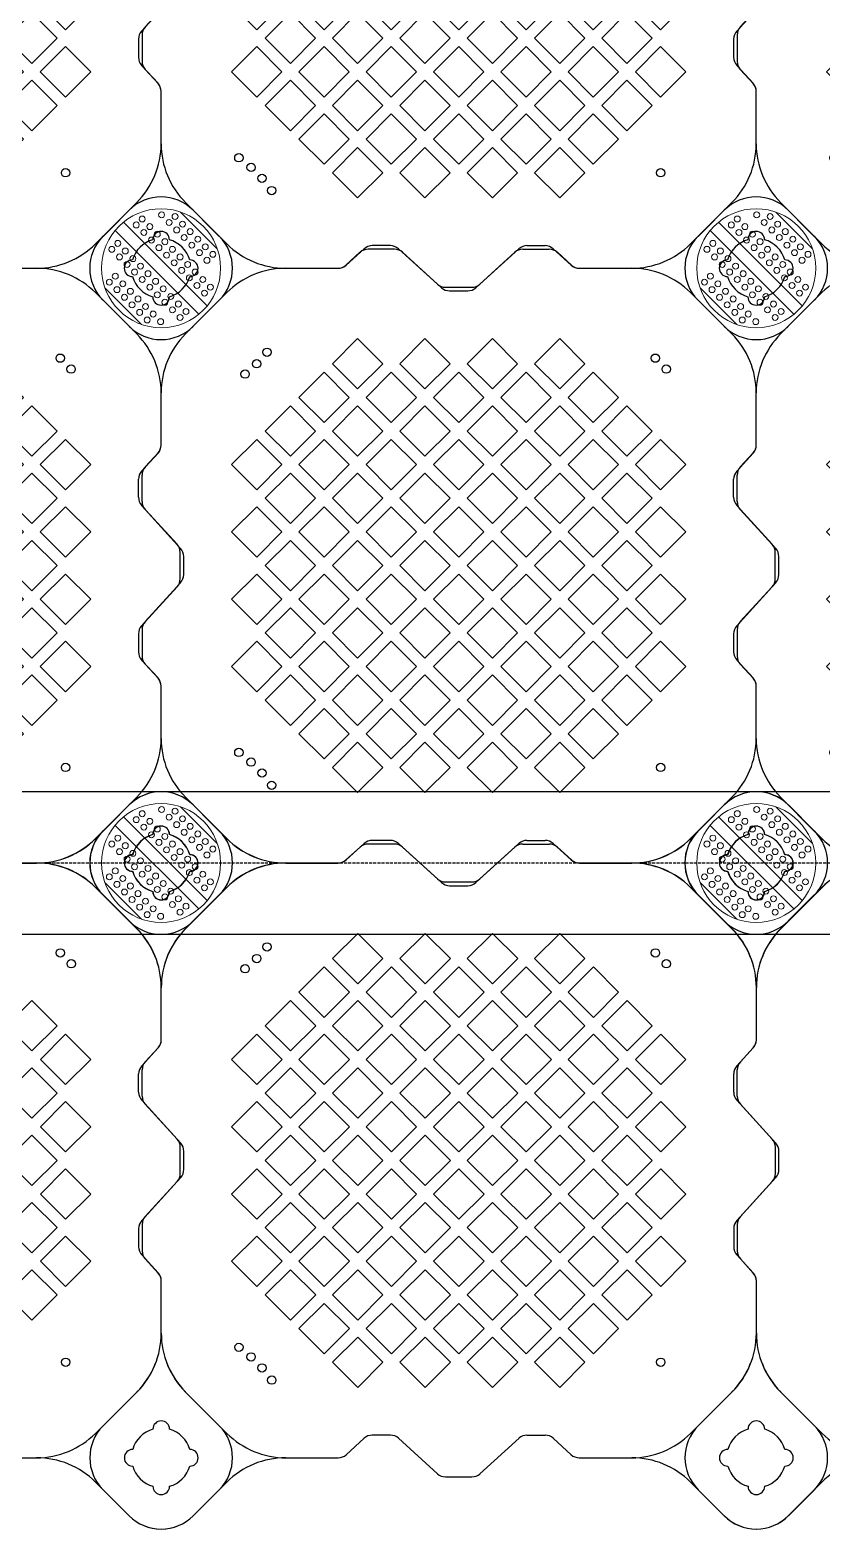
# Model space of a CAD drawing. Header units: millimetres. Extents: x -1612139 to -1260738, y 1141106 to 1536160.
# Drawn here: x -1424750 to -1424085, y 1157087 to 1158347 of the extents above; entities that cross this region are included whole.
import ezdxf

# ---------------------------------------------------------------- set-up
doc = ezdxf.new("R2010")
doc.units = ezdxf.units.MM
doc.header["$LTSCALE"] = 10
doc.linetypes.add('-6_350_HOLE$0$DASH', pattern=[0.35, 0.25, -0.1])
doc.layers.get('0').update_dxf_attribs({"linetype": 'CONTINUOUS'})
doc.layers.add('2维浮筒', color=150, linetype='CONTINUOUS', lineweight=9)
doc.layers.add('苗木图例', color=116, linetype='CONTINUOUS', lineweight=15)
doc.layers.add('面板', color=253, linetype='CONTINUOUS')

# ---------------------------------------------------------------- blocks, each defined once
blk = doc.blocks.new('旗华浮筒')
at = {"layer": '面板'}
for p, q in [((-548.8, 526.9), (-526.9, 548.8)), ((-473.2, 548.8), (-444.8, 520.5)), ((-26.8, 548.8), (-55.2, 520.5)), ((26.9, 548.8), (48.8, 526.9)), ((-332.9, 513.4), (-344.7, 502.6)), ((-303.9, 516), (-326.1, 516)), ((-297.1, 513.4), (-264.4, 483.6)), ((-202.9, 513.4), (-235.6, 483.6)), ((-196.1, 516), (-173.9, 516)), ((-167.1, 513.4), (-155.3, 502.6)), ((-395.4, 500), (-351.5, 500)), ((-148.5, 500), (-104.7, 500)), ((-479.5, 444.8), (-444.8, 479.5)), ((-257.6, 481), (-242.4, 481)), ((-20.5, 444.8), (-55.2, 479.5)), ((-548.8, 473.2), (-520.5, 444.8)), ((48.8, 473.2), (20.5, 444.8)), ((-500, 351.5), (-500, 395.4)), ((0, 351.3), (0, 395.4)), ((-513.4, 332.9), (-502.6, 344.7)), ((-16.4, 329.4), (-2.6, 344.5)), ((-516, 303.9), (-516, 326.1)), ((-19, 307.4), (-19, 322.6)), ((-513.4, 297.1), (-483.6, 264.4)), ((-16.4, 300.6), (13.4, 267.9)), ((-481, 242.4), (-481, 257.6)), ((16, 238.9), (16, 261.1)), ((-513.4, 202.9), (-483.6, 235.6)), ((-16.4, 199.4), (13.4, 232.1)), ((-516, 196.1), (-516, 173.9)), ((-19, 192.6), (-19, 177.4)), ((-513.4, 167.1), (-502.6, 155.3)), ((-16.4, 170.6), (-2.6, 155.5)), ((-500, 104.7), (-500, 148.5)), ((0, 104.7), (0, 148.7)), ((-548.8, 26.8), (-520.5, 55.2)), ((-444.8, 20.5), (-479.5, 55.2)), ((-55.2, 20.5), (-20.5, 55.2)), ((48.8, 26.8), (20.5, 55.2)), ((-329.4, 16.4), (-344.5, 2.6)), ((-307.4, 19), (-322.6, 19)), ((-300.6, 16.4), (-267.9, -13.4)), ((-199.4, 16.4), (-232.1, -13.4)), ((-192.6, 19), (-177.4, 19)), ((-170.6, 16.4), (-155.5, 2.6)), ((-395.4, 0), (-351.3, 0)), ((-148.7, 0), (-104.7, 0)), ((-473.2, -48.8), (-444.8, -20.5)), ((-261.1, -16), (-238.9, -16)), ((-26.8, -48.8), (-55.2, -20.5)), ((-526.9, -48.8), (-548.8, -26.9)), ((48.8, -26.9), (26.9, -48.8))]:
    blk.add_line(p, q, dxfattribs=at)
for points in [[(-334.9, 398.5), (-313.6, 419.7), (-334.9, 440.9), (-356.1, 419.7)], [(-278.3, 398.5), (-257.1, 419.7), (-278.3, 440.9), (-299.5, 419.7)], [(-221.7, 398.5), (-200.5, 419.7), (-221.7, 440.9), (-242.9, 419.7)], [(-165.1, 398.5), (-143.9, 419.7), (-165.1, 440.9), (-186.4, 419.7)], [(-363.1, 370.2), (-341.9, 391.4), (-363.1, 412.6), (-384.4, 391.4)], [(-306.6, 370.2), (-285.4, 391.4), (-306.6, 412.6), (-327.8, 391.4)], [(-250, 370.2), (-228.8, 391.4), (-250, 412.6), (-271.2, 391.4)], [(-193.4, 370.2), (-172.2, 391.4), (-193.4, 412.6), (-214.6, 391.4)], [(-136.9, 370.2), (-115.6, 391.4), (-136.9, 412.6), (-158.1, 391.4)], [(-391.4, 341.9), (-370.2, 363.1), (-391.4, 384.4), (-412.6, 363.1)], [(-334.9, 341.9), (-313.6, 363.1), (-334.9, 384.4), (-356.1, 363.1)], [(-278.3, 341.9), (-257.1, 363.1), (-278.3, 384.4), (-299.5, 363.1)], [(-221.7, 341.9), (-200.5, 363.1), (-221.7, 384.4), (-242.9, 363.1)], [(-165.1, 341.9), (-143.9, 363.1), (-165.1, 384.4), (-186.4, 363.1)], [(-108.6, 341.9), (-87.4, 363.1), (-108.6, 384.4), (-129.8, 363.1)], [(-419.7, 313.6), (-398.5, 334.9), (-419.7, 356.1), (-440.9, 334.9)], [(-363.1, 313.6), (-341.9, 334.9), (-363.1, 356.1), (-384.4, 334.9)], [(-306.6, 313.6), (-285.4, 334.9), (-306.6, 356.1), (-327.8, 334.9)], [(-250, 313.6), (-228.8, 334.9), (-250, 356.1), (-271.2, 334.9)], [(-193.4, 313.6), (-172.2, 334.9), (-193.4, 356.1), (-214.6, 334.9)], [(-136.9, 313.6), (-115.6, 334.9), (-136.9, 356.1), (-158.1, 334.9)], [(-80.3, 313.6), (-59.1, 334.9), (-80.3, 356.1), (-101.5, 334.9)], [(-391.4, 285.4), (-370.2, 306.6), (-391.4, 327.8), (-412.6, 306.6)], [(-334.9, 285.4), (-313.6, 306.6), (-334.9, 327.8), (-356.1, 306.6)], [(-278.3, 285.4), (-257.1, 306.6), (-278.3, 327.8), (-299.5, 306.6)], [(-221.7, 285.4), (-200.5, 306.6), (-221.7, 327.8), (-242.9, 306.6)], [(-165.1, 285.4), (-143.9, 306.6), (-165.1, 327.8), (-186.4, 306.6)], [(-108.6, 285.4), (-87.4, 306.6), (-108.6, 327.8), (-129.8, 306.6)], [(-419.7, 257.1), (-398.5, 278.3), (-419.7, 299.5), (-440.9, 278.3)], [(-363.1, 257.1), (-341.9, 278.3), (-363.1, 299.5), (-384.4, 278.3)], [(-306.6, 257.1), (-285.4, 278.3), (-306.6, 299.5), (-327.8, 278.3)], [(-250, 257.1), (-228.8, 278.3), (-250, 299.5), (-271.2, 278.3)], [(-193.4, 257.1), (-172.2, 278.3), (-193.4, 299.5), (-214.6, 278.3)], [(-136.9, 257.1), (-115.6, 278.3), (-136.9, 299.5), (-158.1, 278.3)], [(-80.3, 257.1), (-59.1, 278.3), (-80.3, 299.5), (-101.5, 278.3)], [(-391.4, 228.8), (-370.2, 250), (-391.4, 271.2), (-412.6, 250)], [(-334.9, 228.8), (-313.6, 250), (-334.9, 271.2), (-356.1, 250)], [(-278.3, 228.8), (-257.1, 250), (-278.3, 271.2), (-299.5, 250)], [(-221.7, 228.8), (-200.5, 250), (-221.7, 271.2), (-242.9, 250)], [(-165.1, 228.8), (-143.9, 250), (-165.1, 271.2), (-186.4, 250)], [(-108.6, 228.8), (-87.4, 250), (-108.6, 271.2), (-129.8, 250)], [(-419.7, 200.5), (-398.5, 221.7), (-419.7, 242.9), (-440.9, 221.7)], [(-363.1, 200.5), (-341.9, 221.7), (-363.1, 242.9), (-384.4, 221.7)], [(-306.6, 200.5), (-285.4, 221.7), (-306.6, 242.9), (-327.8, 221.7)], [(-250, 200.5), (-228.8, 221.7), (-250, 242.9), (-271.2, 221.7)], [(-193.4, 200.5), (-172.2, 221.7), (-193.4, 242.9), (-214.6, 221.7)], [(-136.9, 200.5), (-115.6, 221.7), (-136.9, 242.9), (-158.1, 221.7)], [(-80.3, 200.5), (-59.1, 221.7), (-80.3, 242.9), (-101.5, 221.7)], [(-391.4, 172.2), (-370.2, 193.4), (-391.4, 214.6), (-412.6, 193.4)], [(-334.9, 172.2), (-313.6, 193.4), (-334.9, 214.6), (-356.1, 193.4)], [(-278.3, 172.2), (-257.1, 193.4), (-278.3, 214.6), (-299.5, 193.4)], [(-221.7, 172.2), (-200.5, 193.4), (-221.7, 214.6), (-242.9, 193.4)], [(-165.1, 172.2), (-143.9, 193.4), (-165.1, 214.6), (-186.4, 193.4)], [(-108.6, 172.2), (-87.4, 193.4), (-108.6, 214.6), (-129.8, 193.4)], [(-419.7, 143.9), (-398.5, 165.1), (-419.7, 186.4), (-440.9, 165.1)], [(-363.1, 143.9), (-341.9, 165.1), (-363.1, 186.4), (-384.4, 165.1)], [(-306.6, 143.9), (-285.4, 165.1), (-306.6, 186.4), (-327.8, 165.1)], [(-250, 143.9), (-228.8, 165.1), (-250, 186.4), (-271.2, 165.1)], [(-193.4, 143.9), (-172.2, 165.1), (-193.4, 186.4), (-214.6, 165.1)], [(-136.9, 143.9), (-115.6, 165.1), (-136.9, 186.4), (-158.1, 165.1)], [(-80.3, 143.9), (-59.1, 165.1), (-80.3, 186.4), (-101.5, 165.1)], [(-391.4, 115.6), (-370.2, 136.9), (-391.4, 158.1), (-412.6, 136.9)], [(-334.9, 115.6), (-313.6, 136.9), (-334.9, 158.1), (-356.1, 136.9)], [(-278.3, 115.6), (-257.1, 136.9), (-278.3, 158.1), (-299.5, 136.9)], [(-221.7, 115.6), (-200.5, 136.9), (-221.7, 158.1), (-242.9, 136.9)], [(-165.1, 115.6), (-143.9, 136.9), (-165.1, 158.1), (-186.4, 136.9)], [(-108.6, 115.6), (-87.4, 136.9), (-108.6, 158.1), (-129.8, 136.9)], [(-363.1, 87.4), (-341.9, 108.6), (-363.1, 129.8), (-384.4, 108.6)], [(-306.6, 87.4), (-285.4, 108.6), (-306.6, 129.8), (-327.8, 108.6)], [(-250, 87.4), (-228.8, 108.6), (-250, 129.8), (-271.2, 108.6)], [(-193.4, 87.4), (-172.2, 108.6), (-193.4, 129.8), (-214.6, 108.6)], [(-136.9, 87.4), (-115.6, 108.6), (-136.9, 129.8), (-158.1, 108.6)], [(-334.9, 59.1), (-313.6, 80.3), (-334.9, 101.5), (-356.1, 80.3)], [(-278.3, 59.1), (-257.1, 80.3), (-278.3, 101.5), (-299.5, 80.3)], [(-221.7, 59.1), (-200.5, 80.3), (-221.7, 101.5), (-242.9, 80.3)], [(-165.1, 59.1), (-143.9, 80.3), (-165.1, 101.5), (-186.4, 80.3)]]:
    blk.add_lwpolyline(points, close=True, dxfattribs=at)
for centre in [(-411, 429.4), (-419.7, 419.7), (-84.8, 424.4), (-75.6, 415.2), (-429.4, 411), (-434.7, 92.9), (-424.4, 84.8), (-415.2, 75.6), (-80.3, 80.3), (-407.1, 65.3)]:
    blk.add_circle(centre, 3.5, dxfattribs=at)
for centre, radius, start, end in [((-500, 522), 38, 45, 135), ((0, 522), 38, 45, 135), ((-500, 524), 7, 0, 180), ((0, 524), 7, 0, 180), ((-522, 500), 38, 135, 225), ((-500, 500), 25, 106.2602, 163.7398), ((-500, 500), 25, 16.2602, 73.7398), ((-395.3, 570), 70, 225, 270), ((-104.7, 570), 70, 270, 315), ((0, 500), 25, 106.2602, 163.7398), ((0, 500), 25, 16.2602, 73.7398), ((22, 500), 38, 315, 45), ((-524, 500), 7, 90, 270), ((-476, 500), 7, 270, 90), ((-326.1, 506), 10, 90, 132.2737), ((-303.9, 506), 10, 47.7263, 90), ((-196.1, 506), 10, 90, 132.2737), ((-173.9, 506), 10, 47.7263, 90), ((-24, 500), 7, 90, 270), ((24, 500), 7, 270, 90), ((-500, 500), 25, 196.2602, 253.7398), ((-500, 500), 25, 286.2602, 343.7398), ((-395.3, 430), 70, 90, 135), ((-351.5, 510), 10, 270, 312.2737), ((-148.5, 510), 10, 227.7263, 270), ((-104.7, 430), 70, 45, 90), ((0, 500), 25, 196.2602, 253.7398), ((0, 500), 25, 286.2602, 343.7398), ((-257.6, 491), 10, 227.7263, 270), ((-242.4, 491), 10, 270, 312.2737), ((-500, 476), 7, 180, 0), ((0, 476), 7, 180, 0), ((-570, 395.3), 70, 0, 45), ((-430, 395.3), 70, 135, 180), ((-70, 395.3), 70, 0, 45), ((70, 395.3), 70, 135, 180), ((-510, 351.5), 10, 317.7263, 0), ((-10, 351.3), 10, 317.7263, 0), ((-506, 326.1), 10, 137.7263, 180), ((-9, 322.6), 10, 137.7263, 180), ((-506, 303.9), 10, 180, 222.2737), ((-9, 307.4), 10, 180, 222.2737), ((6, 261.1), 10, 0, 42.2737), ((-491, 257.6), 10, 0, 42.2737), ((-491, 242.4), 10, 317.7263, 0), ((6, 238.9), 10, 317.7263, 0), ((-506, 196.1), 10, 137.7263, 180), ((-9, 192.6), 10, 137.7263, 180), ((-9, 177.4), 10, 180, 222.2737), ((-506, 173.9), 10, 180, 222.2737), ((-510, 148.5), 10, 0, 42.2737), ((-10, 148.7), 10, 0, 42.2737), ((-570, 104.7), 70, 315, 0), ((-430, 104.7), 70, 180, 225), ((-70, 104.7), 70, 315, 0), ((70, 104.7), 70, 180, 225), ((-522, 0), 38, 135, 225), ((-500, 24), 7, 0, 180), ((0, 24), 7, 0, 180), ((22, 0), 38, 315, 45), ((-500, 0), 25, 106.2602, 163.7398), ((-500, 0), 25, 16.2602, 73.7398), ((-395.3, 70), 70, 225, 270), ((-322.6, 9), 10, 90, 132.2737), ((-307.4, 9), 10, 47.7263, 90), ((-192.6, 9), 10, 90, 132.2737), ((-177.4, 9), 10, 47.7263, 90), ((-104.7, 70), 70, 270, 315), ((0, 0), 25, 106.2602, 163.7398), ((0, 0), 25, 16.2602, 73.7398), ((-524, 0), 7, 90, 270), ((-476, 0), 7, 270, 90), ((-395.3, -70), 70, 90, 135), ((-351.3, 10), 10, 270, 312.2737), ((-148.7, 10), 10, 227.7263, 270), ((-104.7, -70), 70, 45, 90), ((-24, 0), 7, 90, 270), ((24, 0), 7, 270, 90), ((-500, 0), 25, 196.2602, 253.7398), ((-500, 0), 25, 286.2602, 343.7398), ((0, 0), 25, 196.2602, 253.7398), ((0, 0), 25, 286.2602, 343.7398), ((-500, -24), 7, 180, 0), ((-261.1, -6), 10, 227.7263, 270), ((-238.9, -6), 10, 270, 312.2737), ((0, -24), 7, 180, 0), ((-500, -22), 38, 225, 315), ((0, -22), 38, 225, 315)]:
    blk.add_arc(centre, radius, start, end, dxfattribs=at)
blk = doc.blocks.new('getr')
at = {"layer": '面板'}
for p, q in [((46816.2, -33155), (46787.9, -33183.4)), ((46794.2, -33177), (46816.2, -33155)), ((46869.9, -33155), (46898.2, -33183.4)), ((46870, -33155), (46891.9, -33177)), ((47316.2, -33155), (47287.9, -33183.4)), ((47294.2, -33177), (47316.2, -33155)), ((47369.9, -33155), (47398.2, -33183.4)), ((47370, -33155), (47391.9, -33177)), ((47010.2, -33190.5), (46998.3, -33201.3)), ((47039.2, -33187.9), (47016.9, -33187.9)), ((47045.9, -33190.5), (47078.7, -33220.3)), ((47140.2, -33190.5), (47107.4, -33220.3)), ((47146.9, -33187.9), (47169.2, -33187.9)), ((47175.9, -33190.5), (47187.8, -33201.3)), ((46694.5, -33203.9), (46738.3, -33203.9)), ((46947.7, -33203.9), (46991.6, -33203.9)), ((47194.5, -33203.9), (47238.3, -33203.9)), ((46822.6, -33259.1), (46787.8, -33224.4)), ((46794.2, -33230.7), (46822.6, -33259)), ((46863.6, -33259.1), (46898.3, -33224.4)), ((46891.9, -33230.7), (46863.6, -33259)), ((47085.4, -33222.9), (47100.7, -33222.9)), ((47322.6, -33259.1), (47287.8, -33224.4)), ((47294.2, -33230.7), (47322.6, -33259)), ((47363.6, -33259.1), (47398.3, -33224.4)), ((47391.9, -33230.7), (47363.6, -33259)), ((46843.1, -33352.6), (46843.1, -33308.5)), ((46843.1, -33352.4), (46843.1, -33308.5)), ((47343.1, -33352.6), (47343.1, -33308.5)), ((47343.1, -33352.4), (47343.1, -33308.5)), ((46826.7, -33374.5), (46840.5, -33359.3)), ((46829.7, -33371), (46840.5, -33359.1)), ((47326.7, -33374.5), (47340.5, -33359.3)), ((47329.7, -33371), (47340.5, -33359.1)), ((46824.1, -33396.5), (46824.1, -33381.2)), ((46827.1, -33400), (46827.1, -33377.7)), ((47324.1, -33396.5), (47324.1, -33381.2)), ((47327.1, -33400), (47327.1, -33377.7)), ((46826.7, -33403.2), (46856.5, -33436)), ((46829.7, -33406.7), (46859.5, -33439.5)), ((47326.7, -33403.2), (47356.5, -33436)), ((47329.7, -33406.7), (47359.5, -33439.5)), ((46859.1, -33465), (46859.1, -33442.7)), ((46862.1, -33461.5), (46862.1, -33446.2)), ((47359.1, -33465), (47359.1, -33442.7)), ((47362.1, -33461.5), (47362.1, -33446.2)), ((46826.7, -33504.5), (46856.5, -33471.7)), ((46829.7, -33501), (46859.5, -33468.2)), ((47326.7, -33504.5), (47356.5, -33471.7)), ((47329.7, -33501), (47359.5, -33468.2)), ((46824.1, -33511.2), (46824.1, -33526.5)), ((46827.1, -33507.7), (46827.1, -33530)), ((47324.1, -33511.2), (47324.1, -33526.5)), ((47327.1, -33507.7), (47327.1, -33530)), ((46826.7, -33533.2), (46840.5, -33548.4)), ((46829.7, -33536.7), (46840.5, -33548.6)), ((47326.7, -33533.2), (47340.5, -33548.4)), ((47329.7, -33536.7), (47340.5, -33548.6)), ((46843.1, -33599.1), (46843.1, -33555.1)), ((46843.1, -33599.1), (46843.1, -33555.3)), ((47343.1, -33599.1), (47343.1, -33555.1)), ((47343.1, -33599.1), (47343.1, -33555.3)), ((46787.8, -33683.4), (46822.6, -33648.6)), ((46794.2, -33677), (46822.6, -33648.7)), ((46898.3, -33683.4), (46863.6, -33648.6)), ((46891.9, -33677), (46863.6, -33648.7)), ((47287.8, -33683.4), (47322.6, -33648.6)), ((47294.2, -33677), (47322.6, -33648.7)), ((47398.3, -33683.4), (47363.6, -33648.6)), ((47391.9, -33677), (47363.6, -33648.7)), ((47013.7, -33687.5), (46998.5, -33701.3)), ((47035.7, -33684.9), (47020.4, -33684.9)), ((47042.4, -33687.5), (47075.2, -33717.3)), ((47143.7, -33687.5), (47110.9, -33717.3)), ((47150.4, -33684.9), (47165.7, -33684.9)), ((47172.4, -33687.5), (47187.6, -33701.3)), ((46694.3, -33703.9), (46738.3, -33703.9)), ((46947.7, -33703.9), (46991.8, -33703.9)), ((47194.3, -33703.9), (47238.3, -33703.9)), ((46816.2, -33752.7), (46787.9, -33724.4)), ((46869.9, -33752.7), (46898.2, -33724.4)), ((47081.9, -33719.9), (47104.2, -33719.9)), ((47316.2, -33752.7), (47287.9, -33724.4)), ((47369.9, -33752.7), (47398.2, -33724.4)), ((46816.2, -33752.7), (46794.2, -33730.8)), ((46891.9, -33730.8), (46870, -33752.7)), ((47316.2, -33752.7), (47294.2, -33730.8)), ((47391.9, -33730.8), (47370, -33752.7))]:
    blk.add_line(p, q, dxfattribs=at)
for points in [[(47008.2, -33305.4), (47029.4, -33284.2), (47008.2, -33263), (46987, -33284.2)], [(47064.8, -33305.4), (47086, -33284.2), (47064.8, -33263), (47043.6, -33284.2)], [(47121.4, -33305.4), (47142.6, -33284.2), (47121.4, -33263), (47100.1, -33284.2)], [(47177.9, -33305.4), (47199.1, -33284.2), (47177.9, -33263), (47156.7, -33284.2)], [(46979.9, -33333.7), (47001.2, -33312.5), (46979.9, -33291.2), (46958.7, -33312.5)], [(47036.5, -33333.7), (47057.7, -33312.5), (47036.5, -33291.2), (47015.3, -33312.5)], [(47093.1, -33333.7), (47114.3, -33312.5), (47093.1, -33291.2), (47071.9, -33312.5)], [(47149.6, -33333.7), (47170.9, -33312.5), (47149.6, -33291.2), (47128.4, -33312.5)], [(47206.2, -33333.7), (47227.4, -33312.5), (47206.2, -33291.2), (47185, -33312.5)], [(46734.5, -33361.9), (46755.7, -33340.7), (46734.5, -33319.5), (46713.3, -33340.7)], [(46951.7, -33361.9), (46972.9, -33340.7), (46951.7, -33319.5), (46930.4, -33340.7)], [(47008.2, -33361.9), (47029.4, -33340.7), (47008.2, -33319.5), (46987, -33340.7)], [(47064.8, -33361.9), (47086, -33340.7), (47064.8, -33319.5), (47043.6, -33340.7)], [(47121.4, -33361.9), (47142.6, -33340.7), (47121.4, -33319.5), (47100.1, -33340.7)], [(47177.9, -33361.9), (47199.1, -33340.7), (47177.9, -33319.5), (47156.7, -33340.7)], [(47234.5, -33361.9), (47255.7, -33340.7), (47234.5, -33319.5), (47213.3, -33340.7)], [(46762.8, -33390.2), (46784, -33369), (46762.8, -33347.8), (46741.6, -33369)], [(46923.4, -33390.2), (46944.6, -33369), (46923.4, -33347.8), (46902.2, -33369)], [(46979.9, -33390.2), (47001.2, -33369), (46979.9, -33347.8), (46958.7, -33369)], [(47036.5, -33390.2), (47057.7, -33369), (47036.5, -33347.8), (47015.3, -33369)], [(47093.1, -33390.2), (47114.3, -33369), (47093.1, -33347.8), (47071.9, -33369)], [(47149.6, -33390.2), (47170.9, -33369), (47149.6, -33347.8), (47128.4, -33369)], [(47206.2, -33390.2), (47227.4, -33369), (47206.2, -33347.8), (47185, -33369)], [(47262.8, -33390.2), (47284, -33369), (47262.8, -33347.8), (47241.6, -33369)], [(46734.5, -33418.5), (46755.7, -33397.3), (46734.5, -33376.1), (46713.3, -33397.3)], [(46951.7, -33418.5), (46972.9, -33397.3), (46951.7, -33376.1), (46930.4, -33397.3)], [(47008.2, -33418.5), (47029.4, -33397.3), (47008.2, -33376.1), (46987, -33397.3)], [(47064.8, -33418.5), (47086, -33397.3), (47064.8, -33376.1), (47043.6, -33397.3)], [(47121.4, -33418.5), (47142.6, -33397.3), (47121.4, -33376.1), (47100.1, -33397.3)], [(47177.9, -33418.5), (47199.1, -33397.3), (47177.9, -33376.1), (47156.7, -33397.3)], [(47234.5, -33418.5), (47255.7, -33397.3), (47234.5, -33376.1), (47213.3, -33397.3)], [(46762.8, -33446.8), (46784, -33425.6), (46762.8, -33404.4), (46741.6, -33425.6)], [(46923.4, -33446.8), (46944.6, -33425.6), (46923.4, -33404.4), (46902.2, -33425.6)], [(46979.9, -33446.8), (47001.2, -33425.6), (46979.9, -33404.4), (46958.7, -33425.6)], [(47036.5, -33446.8), (47057.7, -33425.6), (47036.5, -33404.4), (47015.3, -33425.6)], [(47093.1, -33446.8), (47114.3, -33425.6), (47093.1, -33404.4), (47071.9, -33425.6)], [(47149.6, -33446.8), (47170.9, -33425.6), (47149.6, -33404.4), (47128.4, -33425.6)], [(47206.2, -33446.8), (47227.4, -33425.6), (47206.2, -33404.4), (47185, -33425.6)], [(47262.8, -33446.8), (47284, -33425.6), (47262.8, -33404.4), (47241.6, -33425.6)], [(46734.5, -33475.1), (46755.7, -33453.9), (46734.5, -33432.7), (46713.3, -33453.9)], [(46951.7, -33475.1), (46972.9, -33453.9), (46951.7, -33432.7), (46930.4, -33453.9)], [(47008.2, -33475.1), (47029.4, -33453.9), (47008.2, -33432.7), (46987, -33453.9)], [(47064.8, -33475.1), (47086, -33453.9), (47064.8, -33432.7), (47043.6, -33453.9)], [(47121.4, -33475.1), (47142.6, -33453.9), (47121.4, -33432.7), (47100.1, -33453.9)], [(47177.9, -33475.1), (47199.1, -33453.9), (47177.9, -33432.7), (47156.7, -33453.9)], [(47234.5, -33475.1), (47255.7, -33453.9), (47234.5, -33432.7), (47213.3, -33453.9)], [(46762.8, -33503.4), (46784, -33482.2), (46762.8, -33460.9), (46741.6, -33482.2)], [(46923.4, -33503.4), (46944.6, -33482.2), (46923.4, -33460.9), (46902.2, -33482.2)], [(46979.9, -33503.4), (47001.2, -33482.2), (46979.9, -33460.9), (46958.7, -33482.2)], [(47036.5, -33503.4), (47057.7, -33482.2), (47036.5, -33460.9), (47015.3, -33482.2)], [(47093.1, -33503.4), (47114.3, -33482.2), (47093.1, -33460.9), (47071.9, -33482.2)], [(47149.6, -33503.4), (47170.9, -33482.2), (47149.6, -33460.9), (47128.4, -33482.2)], [(47206.2, -33503.4), (47227.4, -33482.2), (47206.2, -33460.9), (47185, -33482.2)], [(47262.8, -33503.4), (47284, -33482.2), (47262.8, -33460.9), (47241.6, -33482.2)], [(46734.5, -33531.7), (46755.7, -33510.4), (46734.5, -33489.2), (46713.3, -33510.4)], [(46951.7, -33531.7), (46972.9, -33510.4), (46951.7, -33489.2), (46930.4, -33510.4)], [(47008.2, -33531.7), (47029.4, -33510.4), (47008.2, -33489.2), (46987, -33510.4)], [(47064.8, -33531.7), (47086, -33510.4), (47064.8, -33489.2), (47043.6, -33510.4)], [(47121.4, -33531.7), (47142.6, -33510.4), (47121.4, -33489.2), (47100.1, -33510.4)], [(47177.9, -33531.7), (47199.1, -33510.4), (47177.9, -33489.2), (47156.7, -33510.4)], [(47234.5, -33531.7), (47255.7, -33510.4), (47234.5, -33489.2), (47213.3, -33510.4)], [(46762.8, -33559.9), (46784, -33538.7), (46762.8, -33517.5), (46741.6, -33538.7)], [(46923.4, -33559.9), (46944.6, -33538.7), (46923.4, -33517.5), (46902.2, -33538.7)], [(46979.9, -33559.9), (47001.2, -33538.7), (46979.9, -33517.5), (46958.7, -33538.7)], [(47036.5, -33559.9), (47057.7, -33538.7), (47036.5, -33517.5), (47015.3, -33538.7)], [(47093.1, -33559.9), (47114.3, -33538.7), (47093.1, -33517.5), (47071.9, -33538.7)], [(47149.6, -33559.9), (47170.9, -33538.7), (47149.6, -33517.5), (47128.4, -33538.7)], [(47206.2, -33559.9), (47227.4, -33538.7), (47206.2, -33517.5), (47185, -33538.7)], [(47262.8, -33559.9), (47284, -33538.7), (47262.8, -33517.5), (47241.6, -33538.7)], [(46734.5, -33588.2), (46755.7, -33567), (46734.5, -33545.8), (46713.3, -33567)], [(46951.7, -33588.2), (46972.9, -33567), (46951.7, -33545.8), (46930.4, -33567)], [(47008.2, -33588.2), (47029.4, -33567), (47008.2, -33545.8), (46987, -33567)], [(47064.8, -33588.2), (47086, -33567), (47064.8, -33545.8), (47043.6, -33567)], [(47121.4, -33588.2), (47142.6, -33567), (47121.4, -33545.8), (47100.1, -33567)], [(47177.9, -33588.2), (47199.1, -33567), (47177.9, -33545.8), (47156.7, -33567)], [(47234.5, -33588.2), (47255.7, -33567), (47234.5, -33545.8), (47213.3, -33567)], [(46979.9, -33616.5), (47001.2, -33595.3), (46979.9, -33574.1), (46958.7, -33595.3)], [(47036.5, -33616.5), (47057.7, -33595.3), (47036.5, -33574.1), (47015.3, -33595.3)], [(47093.1, -33616.5), (47114.3, -33595.3), (47093.1, -33574.1), (47071.9, -33595.3)], [(47149.6, -33616.5), (47170.9, -33595.3), (47149.6, -33574.1), (47128.4, -33595.3)], [(47206.2, -33616.5), (47227.4, -33595.3), (47206.2, -33574.1), (47185, -33595.3)], [(47008.2, -33644.8), (47029.4, -33623.6), (47008.2, -33602.4), (46987, -33623.6)], [(47064.8, -33644.8), (47086, -33623.6), (47064.8, -33602.4), (47043.6, -33623.6)], [(47121.4, -33644.8), (47142.6, -33623.6), (47121.4, -33602.4), (47100.1, -33623.6)], [(47177.9, -33644.8), (47199.1, -33623.6), (47177.9, -33602.4), (47156.7, -33623.6)]]:
    blk.add_lwpolyline(points, close=True, dxfattribs=at)
for centre in [(46932, -33274.4), (46758.3, -33279.4), (46923.4, -33284.2), (47258.3, -33279.4), (46767.5, -33288.6), (46913.6, -33292.8), (47267.5, -33288.6), (46908.4, -33611), (46762.8, -33623.6), (46918.6, -33619.1), (46927.8, -33628.3), (47262.8, -33623.6), (46936, -33638.6)]:
    blk.add_circle(centre, 3.5, dxfattribs=at)
for centre, radius, start, end in [((46843.1, -33181.9), 38, 45, 135), ((46843, -33181.9), 38, 45, 135), ((47343.1, -33181.9), 38, 45, 135), ((47343, -33181.9), 38, 45, 135), ((46738.4, -33133.9), 70, 270, 315), ((46821.1, -33203.8), 38, 135, 225), ((46843.1, -33203.9), 25, 106.2602, 163.7398), ((46843.1, -33203.9), 25, 106.2602, 163.7398), ((46843.1, -33179.9), 7, 0, 180), ((46843.1, -33179.9), 7, 0, 180), ((46843.1, -33203.9), 25, 16.2602, 73.7398), ((46843.1, -33203.9), 25, 16.2602, 73.7398), ((46865, -33203.8), 38, 315, 45), ((46947.7, -33133.9), 70, 225, 270), ((47238.4, -33133.9), 70, 270, 315), ((47321.1, -33203.8), 38, 135, 225), ((47343.1, -33203.9), 25, 106.2602, 163.7398), ((47343.1, -33203.9), 25, 106.2602, 163.7398), ((47343.1, -33179.9), 7, 0, 180), ((47343.1, -33179.9), 7, 0, 180), ((47343.1, -33203.9), 25, 16.2602, 73.7398), ((47343.1, -33203.9), 25, 16.2602, 73.7398), ((47365, -33203.8), 38, 315, 45), ((47447.7, -33133.9), 70, 225, 270), ((47016.9, -33197.9), 10, 90, 132.2737), ((47039.2, -33197.9), 10, 47.7263, 90), ((47146.9, -33197.9), 10, 90, 132.2737), ((47169.2, -33197.9), 10, 47.7263, 90), ((46738.3, -33273.9), 70, 45, 90), ((46819.1, -33203.9), 7, 90, 270), ((46819.1, -33203.9), 7, 90, 270), ((46867.1, -33203.9), 7, 270, 90), ((46867.1, -33203.9), 7, 270, 90), ((46947.8, -33273.9), 70, 90, 135), ((46991.6, -33193.9), 10, 270, 312.2737), ((47194.5, -33193.9), 10, 227.7263, 270), ((47238.3, -33273.9), 70, 45, 90), ((47319.1, -33203.9), 7, 90, 270), ((47319.1, -33203.9), 7, 90, 270), ((47367.1, -33203.9), 7, 270, 90), ((47367.1, -33203.9), 7, 270, 90), ((47447.8, -33273.9), 70, 90, 135), ((46843.1, -33203.9), 25, 196.2602, 253.7398), ((46843.1, -33203.9), 25, 196.2602, 253.7398), ((46843.1, -33203.9), 25, 286.2602, 343.7398), ((46843.1, -33203.9), 25, 286.2602, 343.7398), ((47085.4, -33212.9), 10, 227.7263, 270), ((47100.7, -33212.9), 10, 270, 312.2737), ((47343.1, -33203.9), 25, 196.2602, 253.7398), ((47343.1, -33203.9), 25, 196.2602, 253.7398), ((47343.1, -33203.9), 25, 286.2602, 343.7398), ((47343.1, -33203.9), 25, 286.2602, 343.7398), ((46843.1, -33227.9), 7, 180, 0), ((46843.1, -33227.9), 7, 180, 0), ((47343.1, -33227.9), 7, 180, 0), ((47343.1, -33227.9), 7, 180, 0), ((46773.1, -33308.5), 70, 0, 45), ((46773.1, -33308.6), 70, 0, 45), ((46913.1, -33308.5), 70, 135, 180), ((46913.1, -33308.6), 70, 135, 180), ((47273.1, -33308.5), 70, 0, 45), ((47273.1, -33308.6), 70, 0, 45), ((47413.1, -33308.5), 70, 135, 180), ((47413.1, -33308.6), 70, 135, 180), ((46833.1, -33352.4), 10, 317.7263, 0), ((46833.1, -33352.6), 10, 317.7263, 0), ((47333.1, -33352.4), 10, 317.7263, 0), ((47333.1, -33352.6), 10, 317.7263, 0), ((46837.1, -33377.7), 10, 137.7263, 180), ((47337.1, -33377.7), 10, 137.7263, 180), ((46834.1, -33381.2), 10, 137.7263, 180), ((47334.1, -33381.2), 10, 137.7263, 180), ((46834.1, -33396.5), 10, 180, 222.2737), ((47334.1, -33396.5), 10, 180, 222.2737), ((46837.1, -33400), 10, 180, 222.2737), ((47337.1, -33400), 10, 180, 222.2737), ((46849.1, -33442.7), 10, 0, 42.2737), ((47349.1, -33442.7), 10, 0, 42.2737), ((46852.1, -33446.2), 10, 0, 42.2737), ((47352.1, -33446.2), 10, 0, 42.2737), ((46852.1, -33461.5), 10, 317.7263, 0), ((47352.1, -33461.5), 10, 317.7263, 0), ((46849.1, -33465), 10, 317.7263, 0), ((47349.1, -33465), 10, 317.7263, 0), ((46834.1, -33511.2), 10, 137.7263, 180), ((46837.1, -33507.7), 10, 137.7263, 180), ((47334.1, -33511.2), 10, 137.7263, 180), ((47337.1, -33507.7), 10, 137.7263, 180), ((46834.1, -33526.5), 10, 180, 222.2737), ((46837.1, -33530), 10, 180, 222.2737), ((47334.1, -33526.5), 10, 180, 222.2737), ((47337.1, -33530), 10, 180, 222.2737), ((46833.1, -33555.1), 10, 0, 42.2737), ((46833.1, -33555.3), 10, 0, 42.2737), ((47333.1, -33555.1), 10, 0, 42.2737), ((47333.1, -33555.3), 10, 0, 42.2737), ((46773.1, -33599.1), 70, 315, 0), ((46773.1, -33599.2), 70, 315, 0), ((46913.1, -33599.1), 70, 180, 225), ((46913.1, -33599.2), 70, 180, 225), ((47273.1, -33599.1), 70, 315, 0), ((47273.1, -33599.2), 70, 315, 0), ((47413.1, -33599.1), 70, 180, 225), ((47413.1, -33599.2), 70, 180, 225), ((46843.1, -33679.9), 7, 0, 180), ((46843.1, -33679.9), 7, 0, 180), ((47343.1, -33679.9), 7, 0, 180), ((47343.1, -33679.9), 7, 0, 180), ((46738.3, -33633.9), 70, 270, 315), ((46821.1, -33703.9), 38, 135, 225), ((46843.1, -33703.9), 25, 106.2602, 163.7398), ((46843.1, -33703.9), 25, 106.2602, 163.7398), ((46843.1, -33703.9), 25, 16.2602, 73.7398), ((46843.1, -33703.9), 25, 16.2602, 73.7398), ((46865, -33703.9), 38, 315, 45), ((46947.8, -33633.9), 70, 225, 270), ((47020.4, -33694.9), 10, 90, 132.2737), ((47035.7, -33694.9), 10, 47.7263, 90), ((47150.4, -33694.9), 10, 90, 132.2737), ((47165.7, -33694.9), 10, 47.7263, 90), ((47238.3, -33633.9), 70, 270, 315), ((47321.1, -33703.9), 38, 135, 225), ((47343.1, -33703.9), 25, 106.2602, 163.7398), ((47343.1, -33703.9), 25, 106.2602, 163.7398), ((47343.1, -33703.9), 25, 16.2602, 73.7398), ((47343.1, -33703.9), 25, 16.2602, 73.7398), ((47365, -33703.9), 38, 315, 45), ((47447.8, -33633.9), 70, 225, 270), ((46819.1, -33703.9), 7, 90, 270), ((46819.1, -33703.9), 7, 90, 270), ((46867.1, -33703.9), 7, 270, 90), ((46867.1, -33703.9), 7, 270, 90), ((47319.1, -33703.9), 7, 90, 270), ((47319.1, -33703.9), 7, 90, 270), ((47367.1, -33703.9), 7, 270, 90), ((47367.1, -33703.9), 7, 270, 90), ((46738.4, -33773.9), 70, 45, 90), ((46843.1, -33703.9), 25, 196.2602, 253.7398), ((46843.1, -33703.9), 25, 196.2602, 253.7398), ((46843.1, -33703.9), 25, 286.2602, 343.7398), ((46843.1, -33703.9), 25, 286.2602, 343.7398), ((46947.7, -33773.9), 70, 90, 135), ((46991.8, -33693.9), 10, 270, 312.2737), ((47194.3, -33693.9), 10, 227.7263, 270), ((47238.4, -33773.9), 70, 45, 90), ((47343.1, -33703.9), 25, 196.2602, 253.7398), ((47343.1, -33703.9), 25, 196.2602, 253.7398), ((47343.1, -33703.9), 25, 286.2602, 343.7398), ((47343.1, -33703.9), 25, 286.2602, 343.7398), ((47447.7, -33773.9), 70, 90, 135), ((47081.9, -33709.9), 10, 227.7263, 270), ((47104.2, -33709.9), 10, 270, 312.2737), ((46843.1, -33727.9), 7, 180, 0), ((46843.1, -33727.9), 7, 180, 0), ((47343.1, -33727.9), 7, 180, 0), ((47343.1, -33727.9), 7, 180, 0), ((46843.1, -33725.8), 38, 225, 315), ((46843, -33725.8), 38, 225, 315), ((47343.1, -33725.8), 38, 225, 315), ((47343, -33725.8), 38, 225, 315)]:
    blk.add_arc(centre, radius, start, end, dxfattribs=at)
blk = doc.blocks.new('ds')
at = {"color": 251, "lineweight": 5}
for p, q in [((38.7, -31.6), (-31.6, 38.7)), ((47.2, 16.4), (16.4, 47.2)), ((31.6, -38.7), (-38.7, 31.6)), ((-16.4, -47.2), (-47.2, -16.4))]:
    blk.add_line(p, q, dxfattribs=at)
for centre, radius in [((0, 0), 50), ((-20.9, 36.4), 2.5), ((-15.9, 41.4), 2.5), ((0.4, 44.9), 2.5), ((6.7, 38.5), 2.5), ((11.7, 43.5), 2.5), ((18, 37.1), 2.5), ((-14.5, 30.1), 2.5), ((-9.5, 35), 2.5), ((-8.1, 23.7), 2.5), ((-3.2, 28.6), 2.5), ((13.1, 32.2), 2.5), ((19.4, 25.8), 2.5), ((24.4, 30.8), 2.5), ((30.8, 24.4), 2.5), ((-41.4, 15.9), 2.5), ((-36.4, 20.9), 2.5), ((-30.1, 14.5), 2.5), ((-1.8, 17.3), 2.5), ((3.2, 22.3), 2.5), ((4.6, 11), 2.5), ((9.5, 15.9), 2.5), ((25.8, 19.4), 2.5), ((32.2, 13.1), 2.5), ((37.1, 18), 2.5), ((43.5, 11.7), 2.5), ((-35, 9.5), 2.5), ((-28.6, 3.2), 2.5), ((-23.7, 8.1), 2.5), ((-17.3, 1.8), 2.5), ((11, 4.6), 2.5), ((15.9, 9.5), 2.5), ((17.3, -1.8), 2.5), ((22.3, 3.2), 2.5), ((38.5, 6.7), 2.5), ((-43.5, -11.7), 2.5), ((-38.5, -6.7), 2.5), ((-32.2, -13.1), 2.5), ((-22.3, -3.2), 2.5), ((-15.9, -9.5), 2.5), ((-11, -4.6), 2.5), ((-4.6, -11), 2.5), ((23.7, -8.1), 2.5), ((28.6, -3.2), 2.5), ((30.1, -14.5), 2.5), ((35, -9.5), 2.5), ((-37.1, -18), 2.5), ((-30.8, -24.4), 2.5), ((-25.8, -19.4), 2.5), ((-19.4, -25.8), 2.5), ((-9.5, -15.9), 2.5), ((-3.2, -22.3), 2.5), ((1.8, -17.3), 2.5), ((8.1, -23.7), 2.5), ((36.4, -20.9), 2.5), ((41.4, -15.9), 2.5), ((-24.4, -30.8), 2.5), ((-18, -37.1), 2.5), ((-13.1, -32.2), 2.5), ((-6.7, -38.5), 2.5), ((3.2, -28.6), 2.5), ((9.5, -35), 2.5), ((14.5, -30.1), 2.5), ((20.9, -36.4), 2.5), ((-11.7, -43.5), 2.5), ((-0.4, -44.9), 2.5), ((15.9, -41.4), 2.5)]:
    blk.add_circle(centre, radius, dxfattribs=at)
blk = doc.blocks.new('*U158')
at = {"layer": '苗木图例'}
for p in [(0, -250), (0, -250), (0, -750), (0, -750)]:
    blk.add_blockref('ds', p, dxfattribs=at)
blk = doc.blocks.new('*U159')
at = {"color": 0, "linetype": 'ByBlock', "lineweight": -2, "transparency": 16777216}
for p in [(1500, 0), (2000, 0)]:
    blk.add_blockref('*U158', p, dxfattribs=at)
blk = doc.blocks.new('PMTLG')
at = {"color": 6}
for p, q in [((-5534, 60), (70.1, 60)), ((-5534, -60), (70.1, -60))]:
    blk.add_line(p, q, dxfattribs=at)
at = {"color": 6, "linetype": '-6_350_HOLE$0$DASH'}
blk.add_line((-5534, 0), (70.1, 0), dxfattribs=at)

msp = doc.modelspace()

# ---------------------------------------------------------------- block references
for name, p in [('*U159', (-1426140, 1158396.9)), ('PMTLG', (-1421181.8, 1157646.9)), ('getr', (-1471483, 1190850.7))]:
    msp.add_blockref(name, p)
at = {"layer": '2维浮筒'}
for p in [(-1424640, 1158146.9), (-1424140, 1158146.9), (-1423640, 1158146.9), (-1424640, 1157646.9), (-1424140, 1157646.9), (-1423640, 1157646.9)]:
    msp.add_blockref('旗华浮筒', p, dxfattribs=at)

doc.saveas('drawing.dxf')
